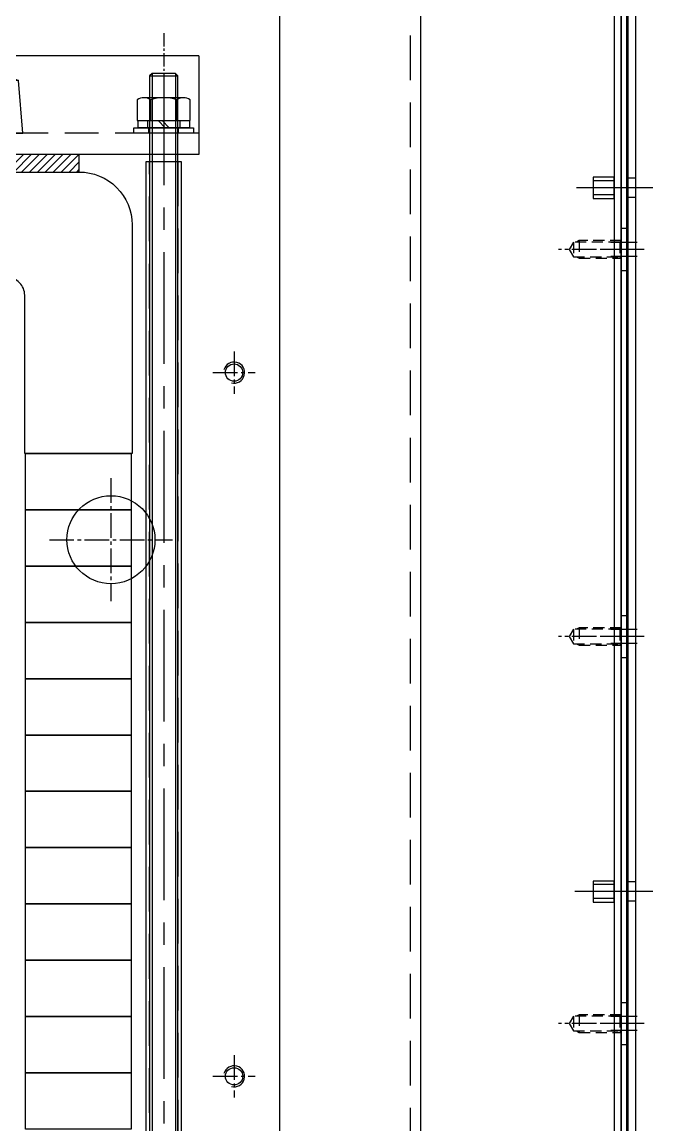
# Model space of a CAD drawing. Header units: millimetres. Extents: x 282 to 14566, y -4134 to 5341.
# Drawn here: x 7880.7 to 8060, y 971.8 to 1285.2 of the extents above; entities that cross this region are included whole.
import ezdxf

# ---------------------------------------------------------------- set-up
doc = ezdxf.new("R2010")
doc.units = ezdxf.units.MM
for name, pattern in [('CENTER', [50.8, 31.75, -6.35, 6.35, -6.35]), ('CENTER1', [10, 7, -1, 1, -1]), ('CENTER2', [28.575, 19.05, -3.175, 3.175, -3.175]), ('HIDDEN', [9.525, 6.35, -3.175]), ('HIDDEN2', [4.7625, 3.175, -1.5875]), ('HIDDENX2', [19.05, 12.7, -6.35])]:
    doc.linetypes.add(name, pattern=pattern)
for name, color, linetype in [('CENTER', 1, 'CENTER'), ('HIDDEN', 2, 'HIDDEN'), ('THIN', 3, 'Continuous')]:
    doc.layers.add(name, color=color, linetype=linetype)

# ---------------------------------------------------------------- blocks, each defined once
blk = doc.blocks.new('A$C74085A35')
blk.add_lwpolyline([(-4, 3.79), (-4, 44.5, -1), (4, 44.5), (4, 3.79)], format="xyb")
for points in [[(-8.69, 15), (-5, 16.54), (-4, 16.54)], [(4, 16.54), (5, 16.54), (8.69, 15)], [(-4, 15), (-8.69, 15), (-10, 0), (10, 0), (8.69, 15), (4, 15)]]:
    blk.add_lwpolyline(points)
at = {"layer": 'CENTER'}
for p, q in [((0, 56.5), (0, 0)), ((4, 28), (-4, 28))]:
    blk.add_line(p, q, dxfattribs=at)
blk = doc.blocks.new('A$C30AD7885')
at = {"color": 1, "linetype": 'CENTER2', "ltscale": 0.2}
blk.add_line((0, 34.5), (0, -6.5), dxfattribs=at)
at = {"color": 3}
for p, q in [((10, 28), (-270, 28)), ((10, 28), (10, 0)), ((10, 0), (-270, 0))]:
    blk.add_line(p, q, dxfattribs=at)
at = {"color": 2, "linetype": 'HIDDEN2', "ltscale": 3}
blk.add_line((10, 6), (-270, 6), dxfattribs=at)
blk.add_blockref('A$C74085A35', (-50, 6))
blk = doc.blocks.new('A$C429828F3')
at = {"color": 250}
blk.add_lwpolyline([(-45, 512), (45, 512, -0.414214), (60, 497), (60, 432), (29.5, 432), (29.5, 477, 0.414214), (24.5, 482), (-24.5, 482, 0.414214), (-29.5, 477), (-29.5, 432), (-60, 432), (-60, 497, -0.414214)], format="xyb", close=True, dxfattribs=at)
for points in [[(59.75, 416), (29.75, 416), (29.75, 432), (59.75, 432), (59.75, 416)], [(59.75, 400), (29.75, 400), (29.75, 416), (59.75, 416), (59.75, 400)], [(59.75, 384), (29.75, 384), (29.75, 400), (59.75, 400), (59.75, 384)], [(59.75, 368), (29.75, 368), (29.75, 384), (59.75, 384), (59.75, 368)], [(59.75, 352), (29.75, 352), (29.75, 368), (59.75, 368), (59.75, 352)], [(59.75, 336), (29.75, 336), (29.75, 352), (59.75, 352), (59.75, 336)], [(59.75, 320), (29.75, 320), (29.75, 336), (59.75, 336), (59.75, 320)], [(59.75, 304), (29.75, 304), (29.75, 320), (59.75, 320), (59.75, 304)], [(59.75, 288), (29.75, 288), (29.75, 304), (59.75, 304), (59.75, 288)], [(59.75, 272), (29.75, 272), (29.75, 288), (59.75, 288), (59.75, 272)], [(59.75, 256), (29.75, 256), (29.75, 272), (59.75, 272), (59.75, 256)], [(59.75, 240), (29.75, 240), (29.75, 256), (59.75, 256), (59.75, 240)]]:
    blk.add_lwpolyline(points, dxfattribs=at)
blk = doc.blocks.new('A$C0D8E1CFE')
for p, q in [((-4, 21.82), (4, 21.82)), ((5.63, 15.6), (-5.63, 15.6)), ((-3.75, 15.02), (-3.75, 9.1)), ((3.75, 15.02), (3.75, 9.1)), ((-4.2, 5.5), (-4.2, 7.1)), ((-1.57, 9.1), (0.43, 7.1)), ((-0.43, 9.1), (1.57, 7.1)), ((4.2, 5.5), (4.2, 7.1))]:
    blk.add_line(p, q)
at = {"color": 8}
for p, q in [((-5, -520.5), (-5, -2.5)), ((-5, -2.5), (5, -2.5)), ((5, -2.5), (5, -520.5))]:
    blk.add_line(p, q, dxfattribs=at)
at = {"color": 2, "linetype": 'HIDDENX2'}
for p, q in [((-4, -520.5), (-4, -2.5)), ((4, -2.5), (4, -520.5))]:
    blk.add_line(p, q, dxfattribs=at)
blk.add_lwpolyline([(-3.32, 22.5), (-4, 21.82), (-4, -546.82), (-3.32, -547.5), (3.32, -547.5), (4, -546.82), (4, 21.82), (3.32, 22.5)], close=True)
blk.add_lwpolyline([(7.51, 9.1), (7.51, 15.02, 0.309401), (3.75, 15.02, 0.154701), (-3.75, 15.02, 0.309401), (-7.51, 15.02), (-7.51, 9.1), (7.51, 9.1)], format="xyb")
for points in [[(-8.5, 5.5), (-8.5, 7.1), (8.5, 7.1), (8.5, 5.5), (-8.5, 5.5)], [(7.3, 9.1), (7.3, 7.1), (-7.3, 7.1), (-7.3, 9.1), (7.3, 9.1)]]:
    blk.add_lwpolyline(points)
at = {"layer": 'CENTER'}
blk.add_line((0, 22.5), (0, -547.5), dxfattribs=at)
at = {"layer": 'HIDDEN'}
for p, q in [((-4.6, 9.1), (-4.6, 7.1)), ((4.6, 9.1), (4.6, 7.1))]:
    blk.add_line(p, q, dxfattribs=at)
at = {"layer": 'THIN'}
for p, q in [((-3.32, 22.5), (-3.32, -547.5)), ((3.32, 22.5), (3.32, -547.5))]:
    blk.add_line(p, q, dxfattribs=at)
blk = doc.blocks.new('A$C6BE73133')
h = blk.add_hatch()
h.set_pattern_fill('ANSI31', color=252, scale=0.5)
h.set_pattern_definition([(45, (284.421, -2168.7587), (-1.122532, 1.122532), [])])
h.paths.add_polyline_path([(-69.88, 517), (146, 517), (146, 522), (-69.88, 522)])
at = {"color": 252}
blk.add_lwpolyline([(-69.88, 517), (146, 517), (146, 522), (-69.88, 522)], close=True, dxfattribs=at)
for name, p in [('A$C30AD7885', (170, 522)), ('A$C0D8E1CFE', (170, 522.5)), ('A$C429828F3', (101, 5))]:
    blk.add_blockref(name, p)
blk = doc.blocks.new('A$C45832701')
at = {"color": 2, "linetype": 'HIDDENX2'}
blk.add_line((-17, 632), (-17, 38), dxfattribs=at)
at = {"color": 4}
blk.add_lwpolyline([(20, 0), (20, 670), (-20, 670), (-20, 0)], close=True, dxfattribs=at)
blk = doc.blocks.new('A$C6A51511A')
at = {"color": 2, "linetype": 'HIDDEN2'}
for p, q in [((56.4, 512.07), (56.4, 507.93)), ((58, 512.5), (58, 507.5)), ((56.4, 402.07), (56.4, 397.93)), ((58, 402.5), (58, 397.5)), ((56.4, 292.07), (56.4, 287.93)), ((58, 292.5), (58, 287.5))]:
    blk.add_line(p, q, dxfattribs=at)
at = {"color": 1, "linetype": 'CENTER1'}
for p, q in [((73, 510), (52.21, 510)), ((-40, 481), (-40, 469)), ((-46, 475), (-34, 475)), ((-75, 445), (-75, 410)), ((-92.5, 427.5), (-57.5, 427.5)), ((73, 400), (52.21, 400)), ((73, 290), (52.21, 290)), ((-40, 281), (-40, 269)), ((-46, 275), (-34, 275))]:
    blk.add_line(p, q, dxfattribs=at)
at = {"color": 30}
blk.add_lwpolyline([(-395, 41), (-395, -15), (15, -15), (15, 41, -1), (65, 41), (65, -15), (70, -15), (70, 683), (68, 685), (-448, 685), (-450, 683), (-450, -15), (-445, -15), (-445, 41, -1)], format="xyb", close=True, dxfattribs=at)
at = {"color": 2, "linetype": 'HIDDEN2'}
for points in [[(69.57, 512.07), (56.4, 512.07), (55.21, 510), (56.4, 507.93), (69.57, 507.93)], [(70, 512.5), (58, 512.5), (57.25, 512.07)], [(70, 512.5), (69.57, 512.07), (69.57, 507.93), (70, 507.5)], [(57.25, 507.93), (58, 507.5), (70, 507.5)], [(69.57, 402.07), (56.4, 402.07), (55.21, 400), (56.4, 397.93), (69.57, 397.93)], [(70, 402.5), (58, 402.5), (57.25, 402.07)], [(70, 402.5), (69.57, 402.07), (69.57, 397.93), (70, 397.5)], [(57.25, 397.93), (58, 397.5), (70, 397.5)], [(69.57, 292.07), (56.4, 292.07), (55.21, 290), (56.4, 287.93), (69.57, 287.93)], [(70, 292.5), (58, 292.5), (57.25, 292.07)], [(70, 292.5), (69.57, 292.07), (69.57, 287.93), (70, 287.5)], [(57.25, 287.93), (58, 287.5), (70, 287.5)]]:
    blk.add_lwpolyline(points, dxfattribs=at)
for centre in [(-40, 475), (-40, 275)]:
    blk.add_circle(centre, 2.46)
at = {"color": 30}
blk.add_circle((-75, 427.5), 12.5, dxfattribs=at)
at = {"layer": 'THIN'}
for centre in [(-40, 475), (-40, 275)]:
    blk.add_arc(centre, 3, 255, 165, dxfattribs=at)
blk = doc.blocks.new('A$C578054EA')
at = {"color": 1, "linetype": 'CENTER'}
for p, q in [((7, -65.5), (-5, -65.5)), ((7, -265.5), (-5, -265.5))]:
    blk.add_line(p, q, dxfattribs=at)
at = {"color": 2, "linetype": 'HIDDEN'}
for p, q in [((2, -62.75), (0, -62.75)), ((2, -68.25), (0, -68.25)), ((2, -262.75), (0, -262.75)), ((2, -268.25), (0, -268.25))]:
    blk.add_line(p, q, dxfattribs=at)
at = {"color": 3}
blk.add_lwpolyline([(0, -537), (0, 6), (2, 6), (2, -537)], close=True, dxfattribs=at)
blk = doc.blocks.new('A$C1A2F0240')
for p, q in [((2, 484.5), (8, 484.5)), ((2, 482.5), (8, 482.5)), ((2, 480.5), (8, 480.5)), ((2, 284.5), (8, 284.5)), ((2, 282.5), (8, 282.5)), ((2, 280.5), (8, 280.5))]:
    blk.add_line(p, q)
at = {"color": 1, "linetype": 'CENTER'}
for p, q in [((-3.24, 482.5), (12.7, 482.5)), ((-2.74, 282.5), (13.2, 282.5))]:
    blk.add_line(p, q, dxfattribs=at)
at = {"color": 3}
blk.add_lwpolyline([(0, 565), (2, 565), (2, 0), (0, 0)], close=True, dxfattribs=at)
for points in [[(2, 485.5), (8, 485.5), (8, 479.5), (2, 479.5)], [(2, 285.5), (8, 285.5), (8, 279.5), (2, 279.5)]]:
    blk.add_lwpolyline(points, close=True)
blk = doc.blocks.new('A$C63215B74')
at = {"color": 3}
for p, q in [((-26.5, 672), (-26.5, 1.5)), ((-28, 670.5), (-28, 0))]:
    blk.add_line(p, q, dxfattribs=at)
at = {"color": 2, "linetype": 'HIDDEN'}
for p, q in [((-28, 501), (-26.5, 501)), ((-28, 489), (-26.5, 489)), ((-28, 391), (-26.5, 391)), ((-28, 379), (-26.5, 379)), ((-28, 281), (-26.5, 281)), ((-28, 269), (-26.5, 269))]:
    blk.add_line(p, q, dxfattribs=at)
at = {"color": 1, "linetype": 'CENTER'}
for p, q in [((-23.5, 497), (-31, 497)), ((-21.5, 495), (-33, 495)), ((-23.5, 493), (-31, 493)), ((-23.5, 387), (-31, 387)), ((-21.5, 385), (-33, 385)), ((-23.5, 383), (-31, 383)), ((-23.5, 277), (-31, 277)), ((-21.5, 275), (-33, 275)), ((-23.5, 273), (-31, 273))]:
    blk.add_line(p, q, dxfattribs=at)
at = {"xscale": -1}
blk.add_blockref('A$C1A2F0240', (-28, 30), dxfattribs=at)

msp = doc.modelspace()

# ---------------------------------------------------------------- block references
at = {"xscale": -1}
msp.add_blockref('A$C45832701', (7973.991, 725.631), dxfattribs=at)
for name, p in [('A$C63215B74', (8078.991, 725.631)), ('A$C6A51511A', (7980.991, 710.631)), ('A$C6BE73133', (7750.991, 725.631)), ('A$C578054EA', (8052.991, 1303.631))]:
    msp.add_blockref(name, p)

doc.saveas('drawing.dxf')
